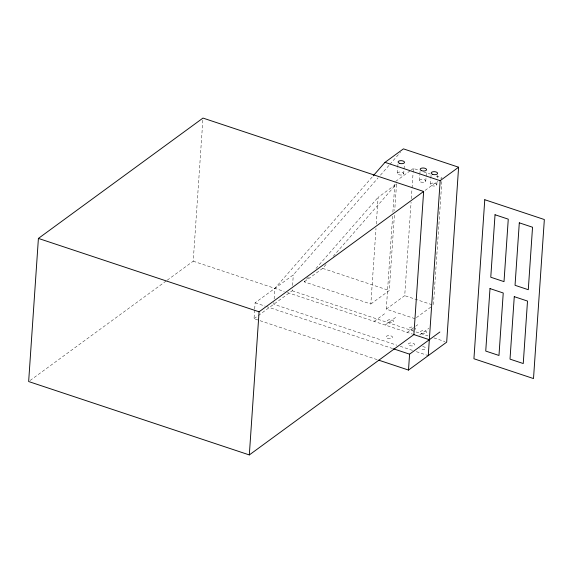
<?xml version="1.0" encoding="UTF-8"?>
<svg xmlns="http://www.w3.org/2000/svg" width="573" height="573" viewBox="0 0 573 573"><rect width="100%" height="100%" fill="white"/><g stroke="black" fill="none" stroke-linecap="round" stroke-linejoin="round"><path stroke-width="0.43" stroke-dasharray="2.87 2.15" d="M167.23 280.204L193.216 261.202L202.856 119.85M377.098 359.622L254.032 318.695L254.634 309.864M254.691 308.976L255.114 302.795L293.297 274.875L378.108 177.845M273.901 302.487L273.779 304.256L396.845 345.182M274.145 298.956L274.861 288.355L372.636 176.498M258.265 315.601L292.209 290.776L292.33 289.007M292.574 285.476L293.297 274.875M308.346 277.16L304.242 281.859L370.838 304.005L375.988 228.462M376.289 224.014L378.108 197.356L396.537 183.876L394.718 210.542M414.967 318.681L386.281 309.141L392.648 215.727M392.892 212.168L394.955 181.92M370.838 304.005L389.268 290.525L394.475 214.094M397.361 173.11L397.719 167.868M397.777 166.994L397.956 164.372M403.7 173.934L404.359 164.322M386.281 309.141L404.717 295.661L411.085 202.248M411.328 198.688L411.994 188.904M412.051 188.016L413.083 172.888M413.147 172L413.384 168.441L419.293 170.403M419.429 180.452L419.787 175.209M419.844 174.335L420.081 170.84M425.768 181.269L426.427 171.656M430.459 184.119L430.817 178.876M430.875 178.002L431.118 174.507M436.805 184.943L437.041 181.448M437.278 177.952L437.457 175.331M441.833 181.541L433.403 305.201L404.717 295.661M380.465 175.145L389.303 165.038M389.891 164.365L400.491 152.239M315.967 268.443L378.108 197.356M304.242 281.859L322.671 268.379L326.187 264.354M333.228 256.31L396.537 183.876M30.097 380.486L166.514 280.727M395.664 181.397L410.555 170.51M411.264 169.995L413.384 168.441M425.059 190.422L437.822 181.089M440.658 179.02L442.077 177.981L434.477 175.453M254.032 318.695L257.556 316.117M374.162 321.374L384.698 313.675M385.199 325.041L395.728 317.342M416.385 317.643L431.985 306.24M407.267 332.383L414.988 326.732M415.69 326.223L417.796 324.683M419.701 335.026L428.833 328.35M423.511 171.807L430.259 174.049M322.671 268.379L389.268 290.525M292.209 290.776L428.01 335.936M433.947 337.912L444.985 341.58M193.216 261.202L284.201 291.456M287.424 292.531L412.359 334.073M400.24 346.307L412.968 350.54M416.363 351.672L428.246 355.625M255.114 302.795L265.299 306.183M266.151 306.462L392.605 348.52M415.404 328.014A3.216 1.504 3.9 0 1 415.396 329.36M413.319 330.034A3.216 1.504 3.9 0 1 409.315 328.358A3.216 1.504 3.9 0 1 413.334 327.119M422.673 346.615A3.216 1.504 3.9 0 1 425.238 349.021A3.216 1.504 3.9 0 1 419.751 348.749M421.85 333.379A3.216 1.504 3.9 0 0 426.77 332.426A3.216 1.504 3.9 0 0 422.065 330.793A3.216 1.504 3.9 0 0 421.85 333.379M388.752 322.377A3.216 1.504 3.9 0 0 393.672 321.424A3.216 1.504 3.9 0 0 388.967 319.784A3.216 1.504 3.9 0 0 388.752 322.377M409.674 345.591A3.216 1.504 3.9 0 0 414.651 344.695A3.216 1.504 3.9 0 0 410.01 343.012A3.216 1.504 3.9 0 0 409.674 345.591M387.606 338.256A3.216 1.504 3.9 0 0 392.584 337.361A3.216 1.504 3.9 0 0 387.942 335.671A3.216 1.504 3.9 0 0 387.606 338.256M431.863 185.688A3.216 1.504 3.9 0 0 436.834 184.793A3.216 1.504 3.9 0 0 432.2 183.109A3.216 1.504 3.9 0 0 431.863 185.688M420.826 182.021A3.216 1.504 3.9 0 0 425.803 181.125A3.216 1.504 3.9 0 0 421.162 179.442A3.216 1.504 3.9 0 0 420.826 182.021M398.758 174.686A3.216 1.504 3.9 0 0 403.736 173.784A3.216 1.504 3.9 0 0 399.095 172.101A3.216 1.504 3.9 0 0 398.758 174.686"/><path stroke-width="0.86" d="M38.405 238.418L28.65 381.539L249.319 454.926L413.885 334.582L423.64 191.461L202.978 118.074L38.405 238.418L259.075 311.798L423.64 191.461M249.319 454.926L259.075 311.798M378.796 360.188L408.499 370.065L409.58 354.164L439.863 332.018M428.246 355.625L440.171 180.688L458.608 167.216L403.435 148.865L385.006 162.345L373.224 175.825M458.608 167.216L446.682 342.145L408.499 370.065M385.006 162.345L440.171 180.688M413.205 334.36L429.335 339.717M393.458 348.799L409.58 354.164M484.772 199.726L473.928 358.755L533.506 378.567L544.35 219.538L484.772 199.726M489.994 288.584L485.739 351.063L498.976 355.468L503.237 292.989L489.994 288.584M495.029 214.753L490.767 277.232L504.011 281.63L508.265 219.158L495.029 214.753M514.268 296.664L510.013 359.135L523.249 363.54L527.511 301.061L514.268 296.664M519.303 222.825L515.041 285.304L528.285 289.702L532.539 227.23L519.303 222.825M432.636 174.328A3.216 1.504 3.9 0 0 437.614 173.433A3.216 1.504 3.9 0 0 432.973 171.75A3.216 1.504 3.9 0 0 432.636 174.328M421.599 170.661A3.216 1.504 3.9 0 0 426.577 169.766A3.216 1.504 3.9 0 0 421.936 168.082A3.216 1.504 3.9 0 0 421.599 170.661M399.531 163.326A3.216 1.504 3.9 0 0 404.509 162.424A3.216 1.504 3.9 0 0 399.868 160.741A3.216 1.504 3.9 0 0 399.531 163.326"/></g></svg>
